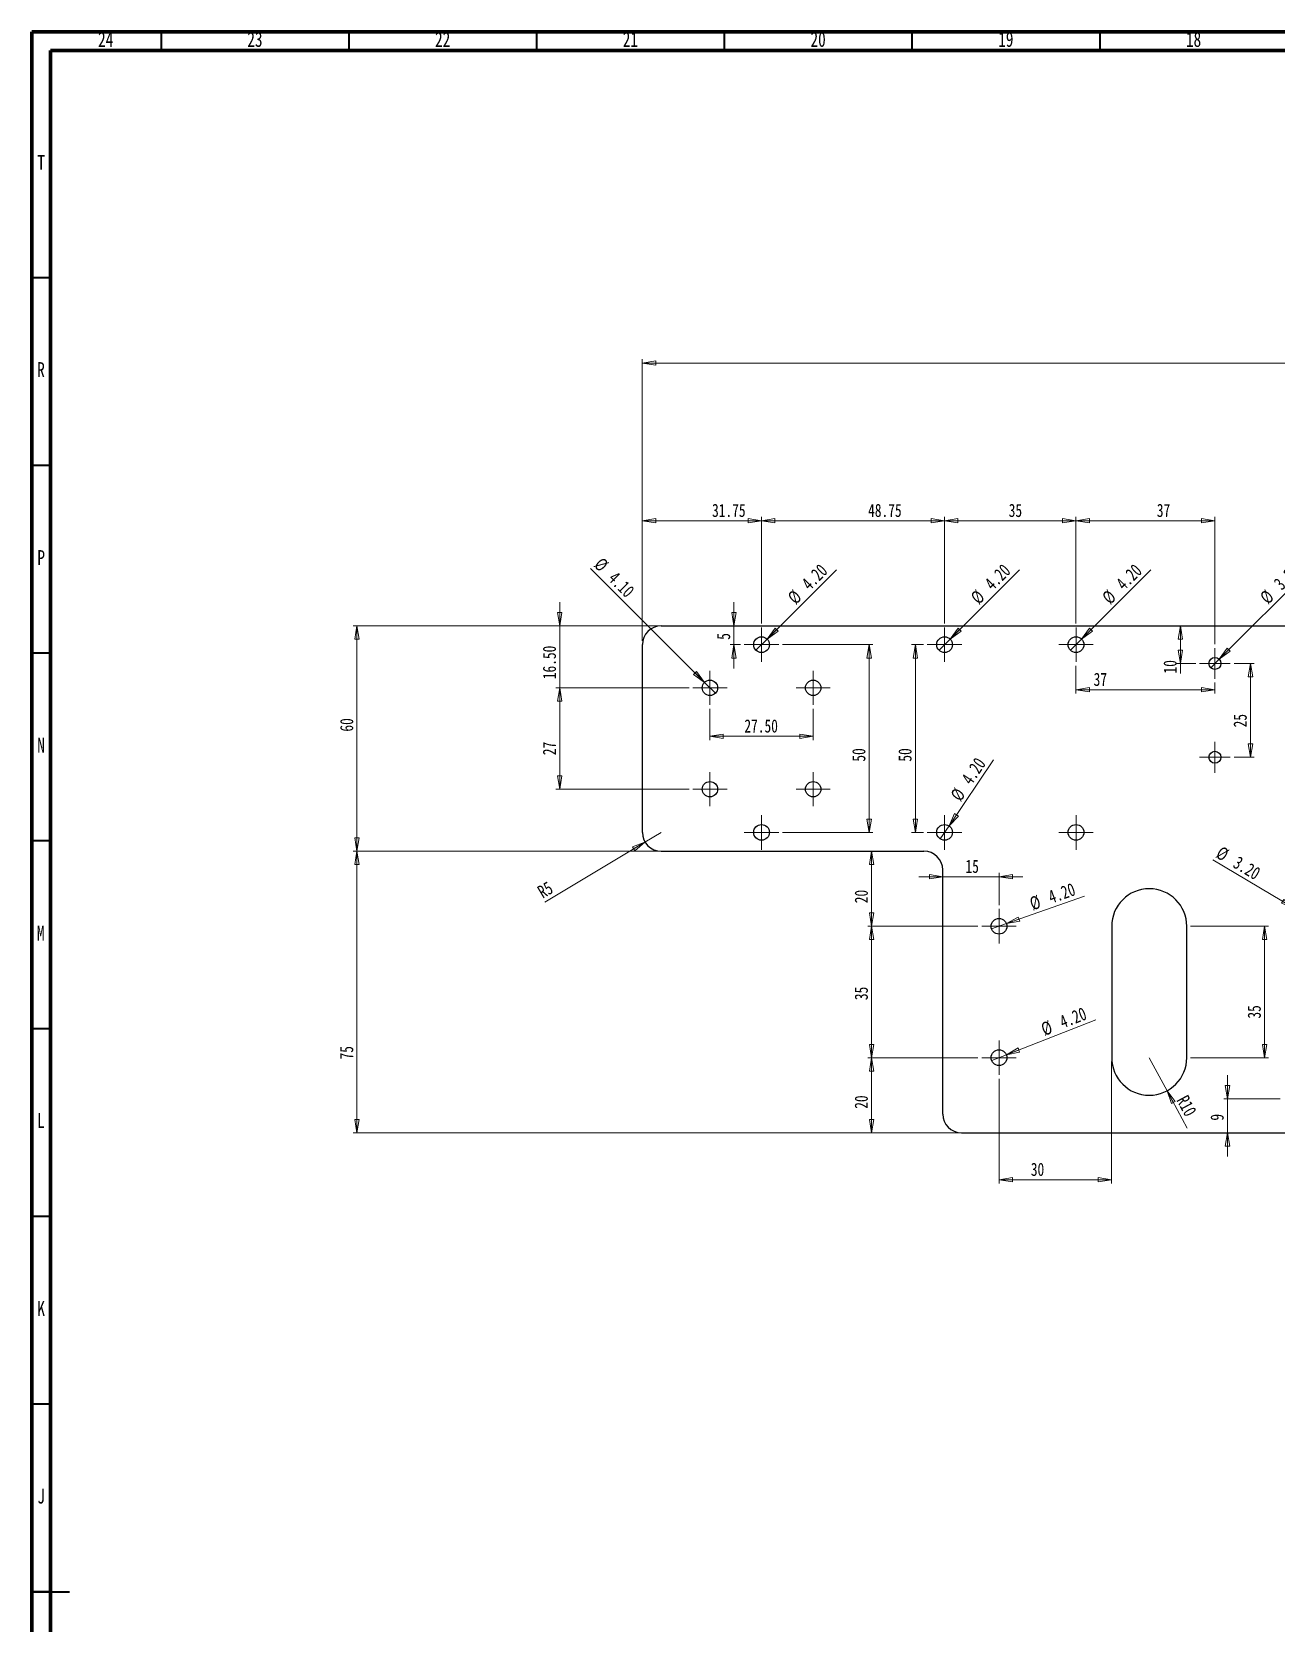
# Model space of a CAD drawing. Header units: millimetres. Extents: x 15 to 1184, y 5 to 836.
# Drawn here: x 15 to 346.4, y 412.2 to 836 of the extents above; entities that cross this region are included whole.
import ezdxf

# ---------------------------------------------------------------- set-up
doc = ezdxf.new("R2010")
doc.units = ezdxf.units.MM
doc.styles.add('SLDTEXTSTYLE0', font='TXT', dxfattribs={"width": 0.75})
doc.dimstyles.new('SLDDIMSTYLE0', dxfattribs={"dimtxt": 3.5, "dimasz": 3.556, "dimexe": 0, "dimexo": 0.0625, "dimgap": 0.875, "dimtad": 1, "dimrnd": 1e-09, "dimzin": 12, "dimdsep": 46, "dimtxsty": 'SLDTEXTSTYLE0', "dimblk1": 'CLOSED', "dimblk2": 'CLOSED', "dimsah": 1, "dimcen": 0.09, "dimadec": 0, "dimazin": 3, "dimtfac": 1, "dimtofl": 0, "dimtmove": 0, "dimatfit": 3, "dimldrblk": 'CLOSED', "dimfxl": 1, "dimfrac": 2, "dimtolj": 1, "dimtzin": 12, "dimarcsym": 0})
doc.dimstyles.new('SLDDIMSTYLE1', dxfattribs={"dimtxt": 3.5, "dimasz": 3.556, "dimexe": 0, "dimexo": 0.0625, "dimgap": 0.875, "dimtad": 1, "dimrnd": 1e-09, "dimzin": 12, "dimdsep": 46, "dimtxsty": 'SLDTEXTSTYLE0', "dimblk1": 'CLOSED', "dimblk2": 'CLOSED', "dimsah": 1, "dimcen": 0.09, "dimadec": 0, "dimazin": 3, "dimtfac": 1, "dimtmove": 0, "dimatfit": 0, "dimldrblk": 'CLOSED', "dimfxl": 1, "dimfrac": 2, "dimtolj": 1, "dimtzin": 12, "dimarcsym": 0})
doc.dimstyles.new('SLDDIMSTYLE2', dxfattribs={"dimtxt": 3.5, "dimasz": 3.556, "dimexe": 0, "dimexo": 0.0625, "dimgap": 0.875, "dimtad": 1, "dimrnd": 1e-09, "dimzin": 4, "dimdsep": 46, "dimtxsty": 'SLDTEXTSTYLE0', "dimblk1": 'NONE', "dimblk2": 'CLOSED', "dimsah": 1, "dimcen": 0, "dimadec": 0, "dimazin": 1, "dimtfac": 1, "dimtmove": 0, "dimatfit": 3, "dimldrblk": 'NONE', "dimfxl": 1, "dimfrac": 2, "dimtolj": 1, "dimtzin": 12, "dimarcsym": 0})
doc.dimstyles.new('SLDDIMSTYLE3', dxfattribs={"dimtxt": 3.5, "dimasz": 3.556, "dimexe": 0, "dimexo": 0.0625, "dimgap": 0.875, "dimtad": 1, "dimrnd": 1e-09, "dimzin": 4, "dimdsep": 46, "dimtxsty": 'SLDTEXTSTYLE0', "dimblk1": 'CLOSED', "dimblk2": 'CLOSED', "dimsah": 1, "dimcen": 0.09, "dimadec": 0, "dimazin": 1, "dimtfac": 1, "dimtmove": 0, "dimatfit": 0, "dimldrblk": 'CLOSED', "dimfxl": 1, "dimfrac": 2, "dimtolj": 1, "dimtzin": 12, "dimarcsym": 0})
doc.dimstyles.new('SLDDIMSTYLE4', dxfattribs={"dimtxt": 3.5, "dimasz": 3.556, "dimexe": 0, "dimexo": 0.0625, "dimgap": 0.875, "dimtad": 1, "dimrnd": 1e-09, "dimzin": 4, "dimdsep": 46, "dimtxsty": 'SLDTEXTSTYLE0', "dimblk1": 'CLOSED', "dimblk2": 'CLOSED', "dimsah": 1, "dimcen": 0.09, "dimadec": 0, "dimazin": 1, "dimtfac": 1, "dimtofl": 0, "dimtmove": 0, "dimatfit": 3, "dimldrblk": 'CLOSED', "dimfxl": 1, "dimfrac": 2, "dimtolj": 1, "dimtzin": 12, "dimarcsym": 0})
doc.dimstyles.new('SLDDIMSTYLE5', dxfattribs={"dimtxt": 3.5, "dimasz": 3.556, "dimexe": 0, "dimexo": 0.0625, "dimgap": 0.875, "dimtad": 1, "dimrnd": 1e-09, "dimzin": 12, "dimdsep": 46, "dimtxsty": 'SLDTEXTSTYLE0', "dimblk1": 'CLOSED', "dimblk2": 'CLOSED', "dimsah": 1, "dimcen": 0, "dimadec": 0, "dimazin": 3, "dimtfac": 1, "dimtofl": 0, "dimtmove": 0, "dimatfit": 3, "dimldrblk": 'CLOSED', "dimfxl": 1, "dimfrac": 2, "dimtolj": 1, "dimtzin": 12, "dimarcsym": 0})

# ---------------------------------------------------------------- blocks, each defined once
blk = doc.blocks.new('_Closed')
at = {"color": 0, "linetype": 'ByBlock', "lineweight": -2}
for p, q in [((-1, 0.166667), (0, 0)), ((-1, 0.166667), (-1, -0.166667)), ((0, 0), (-1, -0.166667)), ((0, 0), (-1, 0))]:
    blk.add_line(p, q, dxfattribs=at)
blk = doc.blocks.new('_D_2')
at = {"color": 7, "linetype": 'Continuous', "lineweight": 18}
for p, q in [((181.6, 677.79), (100.6, 677.79)), ((101.6, 677.79), (101.6, 617.79)), ((181.6, 617.79), (100.6, 617.79))]:
    blk.add_line(p, q, dxfattribs=at)
at = {"color": 7, "linetype": 'Continuous', "lineweight": 18, "xscale": 3.556, "yscale": 3.556}
for p, rotation in [((101.6, 677.79, -1.5), 90), ((101.6, 617.79, -1.5), 270)]:
    blk.add_blockref('_Closed', p, dxfattribs=dict(at, rotation=rotation))
at = {"color": 7, "linetype": 'Continuous', "lineweight": 18, "insert": (97.09, 649.63), "char_height": 3.5, "attachment_point": 1, "rotation": 90, "style": 'SLDTEXTSTYLE0'}
blk.add_mtext('60', dxfattribs=at)
blk = doc.blocks.new('_D_3')
at = {"color": 7, "linetype": 'Continuous', "lineweight": 18}
for p, q in [((177.6, 673.79), (177.6, 748.79)), ((177.6, 747.79), (577.6, 747.79)), ((577.6, 673.79), (577.6, 748.79))]:
    blk.add_line(p, q, dxfattribs=at)
at = {"color": 7, "linetype": 'Continuous', "lineweight": 18, "xscale": 3.556, "yscale": 3.556, "rotation": 180}
blk.add_blockref('_Closed', (177.6, 747.79, -1.5), dxfattribs=at)
at = {"color": 7, "linetype": 'Continuous', "lineweight": 18, "xscale": 3.556, "yscale": 3.556}
blk.add_blockref('_Closed', (577.6, 747.79, -1.5), dxfattribs=at)
at = {"color": 7, "linetype": 'Continuous', "lineweight": 18, "insert": (402.82, 752.3), "char_height": 3.5, "attachment_point": 1, "style": 'SLDTEXTSTYLE0'}
blk.add_mtext('400', dxfattribs=at)
blk = doc.blocks.new('_D_7')
at = {"color": 7, "linetype": 'Continuous', "lineweight": 18}
for p, q in [((201.99, 677.79), (201.99, 684.14)), ((201.99, 672.79), (201.99, 677.79)), ((203.75, 672.79), (200.99, 672.79)), ((201.99, 672.79), (201.99, 666.44))]:
    blk.add_line(p, q, dxfattribs=at)
at = {"color": 7, "linetype": 'Continuous', "lineweight": 18, "xscale": 3.556, "yscale": 3.556}
for p, rotation in [((201.99, 677.79, -1.5), 270), ((201.99, 672.79, -1.5), 90)]:
    blk.add_blockref('_Closed', p, dxfattribs=dict(at, rotation=rotation))
at = {"color": 7, "linetype": 'Continuous', "lineweight": 18, "insert": (197.48, 674.09), "char_height": 3.5, "attachment_point": 1, "rotation": 90, "style": 'SLDTEXTSTYLE0'}
blk.add_mtext('5', dxfattribs=at)
blk = doc.blocks.new('_D_8')
at = {"color": 7, "linetype": 'Continuous', "lineweight": 18}
for q in [(229.29, 692.73), (207.87, 671.31)]:
    blk.add_line((210.84, 674.27), q, dxfattribs=at)
at = {"color": 7, "linetype": 'Continuous', "lineweight": 18, "xscale": 3.556, "yscale": 3.556, "rotation": 225}
blk.add_blockref('_Closed', (210.84, 674.27, -1.5), dxfattribs=at)
at = {"color": 7, "linetype": 'Continuous', "lineweight": 18, "char_height": 3.5, "attachment_point": 1, "rotation": 45, "style": 'SLDTEXTSTYLE0'}
for s, insert in [('4.20', (219.68, 689.54)), ('%%c', (215.98, 685.77))]:
    blk.add_mtext(s, dxfattribs=dict(at, insert=insert))
blk = doc.blocks.new('_None')
blk = doc.blocks.new('_D_9')
at = {"color": 7, "linetype": 'Continuous', "lineweight": 18}
for q in [(278.04, 692.73), (256.62, 671.31)]:
    blk.add_line((259.59, 674.27), q, dxfattribs=at)
at = {"color": 7, "linetype": 'Continuous', "lineweight": 18, "xscale": 3.556, "yscale": 3.556, "rotation": 225}
blk.add_blockref('_Closed', (259.59, 674.27, -1.5), dxfattribs=at)
at = {"color": 7, "linetype": 'Continuous', "lineweight": 18, "char_height": 3.5, "attachment_point": 1, "rotation": 45, "style": 'SLDTEXTSTYLE0'}
for s, insert in [('4.20', (268.43, 689.54)), ('%%c', (264.73, 685.77))]:
    blk.add_mtext(s, dxfattribs=dict(at, insert=insert))
blk = doc.blocks.new('_D_10')
at = {"color": 7, "linetype": 'Continuous', "lineweight": 18}
for q in [(313.04, 692.73), (291.62, 671.31)]:
    blk.add_line((294.59, 674.27), q, dxfattribs=at)
at = {"color": 7, "linetype": 'Continuous', "lineweight": 18, "xscale": 3.556, "yscale": 3.556, "rotation": 225}
blk.add_blockref('_Closed', (294.59, 674.27, -1.5), dxfattribs=at)
at = {"color": 7, "linetype": 'Continuous', "lineweight": 18, "char_height": 3.5, "attachment_point": 1, "rotation": 45, "style": 'SLDTEXTSTYLE0'}
for s, insert in [('4.20', (303.43, 689.54)), ('%%c', (299.73, 685.77))]:
    blk.add_mtext(s, dxfattribs=dict(at, insert=insert))
blk = doc.blocks.new('_D_11')
at = {"color": 7, "linetype": 'Continuous', "lineweight": 18}
for q in [(355.07, 692.76), (328.97, 666.66)]:
    blk.add_line((331.24, 668.92), q, dxfattribs=at)
at = {"color": 7, "linetype": 'Continuous', "lineweight": 18, "xscale": 3.556, "yscale": 3.556, "rotation": 225}
blk.add_blockref('_Closed', (331.24, 668.92, -1.5), dxfattribs=at)
at = {"color": 7, "linetype": 'Continuous', "lineweight": 18, "char_height": 3.5, "attachment_point": 1, "rotation": 45, "style": 'SLDTEXTSTYLE0'}
for s, insert in [('3.20', (345.45, 689.58)), ('%%c', (341.76, 685.81))]:
    blk.add_mtext(s, dxfattribs=dict(at, insert=insert))
blk = doc.blocks.new('_D_12')
at = {"color": 7, "linetype": 'Continuous', "lineweight": 18}
for p, q in [((320.91, 667.79), (320.91, 677.79)), ((325, 667.79), (319.91, 667.79)), ((320.91, 667.79), (320.91, 665.11))]:
    blk.add_line(p, q, dxfattribs=at)
at = {"color": 7, "linetype": 'Continuous', "lineweight": 18, "xscale": 3.556, "yscale": 3.556}
for p, rotation in [((320.91, 677.79, -1.5), 90), ((320.91, 667.79, -1.5), 270)]:
    blk.add_blockref('_Closed', p, dxfattribs=dict(at, rotation=rotation))
at = {"color": 7, "linetype": 'Continuous', "lineweight": 18, "insert": (316.4, 665.11), "char_height": 3.5, "attachment_point": 1, "rotation": 90, "style": 'SLDTEXTSTYLE0'}
blk.add_mtext('10', dxfattribs=at)
blk = doc.blocks.new('_D_13')
at = {"color": 7, "linetype": 'Continuous', "lineweight": 18}
for p, q in [((335.2, 667.79), (340.58, 667.79)), ((339.58, 667.79), (339.58, 642.79)), ((335.2, 642.79), (340.58, 642.79))]:
    blk.add_line(p, q, dxfattribs=at)
at = {"color": 7, "linetype": 'Continuous', "lineweight": 18, "xscale": 3.556, "yscale": 3.556}
for p, rotation in [((339.58, 667.79, -1.5), 90), ((339.58, 642.79, -1.5), 270)]:
    blk.add_blockref('_Closed', p, dxfattribs=dict(at, rotation=rotation))
at = {"color": 7, "linetype": 'Continuous', "lineweight": 18, "insert": (335.07, 650.76), "char_height": 3.5, "attachment_point": 1, "rotation": 90, "style": 'SLDTEXTSTYLE0'}
blk.add_mtext('25', dxfattribs=at)
blk = doc.blocks.new('_D_14')
at = {"color": 7, "linetype": 'Continuous', "lineweight": 18}
for p, q in [((293.1, 667.19), (293.1, 659.79)), ((330.1, 662.69), (330.1, 659.79)), ((330.1, 660.79), (293.1, 660.79))]:
    blk.add_line(p, q, dxfattribs=at)
at = {"color": 7, "linetype": 'Continuous', "lineweight": 18, "xscale": 3.556, "yscale": 3.556, "rotation": 180}
blk.add_blockref('_Closed', (293.1, 660.79, -1.5), dxfattribs=at)
at = {"color": 7, "linetype": 'Continuous', "lineweight": 18, "xscale": 3.556, "yscale": 3.556}
blk.add_blockref('_Closed', (330.1, 660.79, -1.5), dxfattribs=at)
at = {"color": 7, "linetype": 'Continuous', "lineweight": 18, "insert": (297.79, 665.3), "char_height": 3.5, "attachment_point": 1, "style": 'SLDTEXTSTYLE0'}
blk.add_mtext('37', dxfattribs=at)
blk = doc.blocks.new('_D_15')
at = {"color": 7, "linetype": 'Continuous', "lineweight": 18}
for q in [(163.79, 693.1), (197.05, 659.84)]:
    blk.add_line((194.15, 662.74), q, dxfattribs=at)
at = {"color": 7, "linetype": 'Continuous', "lineweight": 18, "xscale": 3.556, "yscale": 3.556, "rotation": 315}
blk.add_blockref('_Closed', (194.15, 662.74, -1.5), dxfattribs=at)
at = {"color": 7, "linetype": 'Continuous', "lineweight": 18, "char_height": 3.5, "attachment_point": 1, "rotation": 315, "style": 'SLDTEXTSTYLE0'}
for s, insert in [('%%c', (166.98, 696.29)), ('4.10', (170.75, 692.59))]:
    blk.add_mtext(s, dxfattribs=dict(at, insert=insert))
blk = doc.blocks.new('_D_16')
at = {"color": 7, "linetype": 'Continuous', "lineweight": 18}
for p, q in [((155.6, 677.79), (155.6, 684.14)), ((181.6, 677.79), (154.6, 677.79)), ((155.6, 661.29), (155.6, 677.79)), ((190.05, 661.29), (154.6, 661.29)), ((155.6, 661.29), (155.6, 654.94))]:
    blk.add_line(p, q, dxfattribs=at)
at = {"color": 7, "linetype": 'Continuous', "lineweight": 18, "xscale": 3.556, "yscale": 3.556}
for p, rotation in [((155.6, 677.79, -1.5), 270), ((155.6, 661.29, -1.5), 90)]:
    blk.add_blockref('_Closed', p, dxfattribs=dict(at, rotation=rotation))
at = {"color": 7, "linetype": 'Continuous', "lineweight": 18, "insert": (151.09, 663.59), "char_height": 3.5, "attachment_point": 1, "rotation": 90, "style": 'SLDTEXTSTYLE0'}
blk.add_mtext('16.50', dxfattribs=at)
blk = doc.blocks.new('_D_17')
at = {"color": 7, "linetype": 'Continuous', "lineweight": 18}
for p, q in [((190.05, 661.29), (154.6, 661.29)), ((155.6, 661.29), (155.6, 634.29)), ((190.05, 634.29), (154.6, 634.29))]:
    blk.add_line(p, q, dxfattribs=at)
at = {"color": 7, "linetype": 'Continuous', "lineweight": 18, "xscale": 3.556, "yscale": 3.556}
for p, rotation in [((155.6, 661.29, -1.5), 90), ((155.6, 634.29, -1.5), 270)]:
    blk.add_blockref('_Closed', p, dxfattribs=dict(at, rotation=rotation))
at = {"color": 7, "linetype": 'Continuous', "lineweight": 18, "insert": (151.09, 643.35), "char_height": 3.5, "attachment_point": 1, "rotation": 90, "style": 'SLDTEXTSTYLE0'}
blk.add_mtext('27', dxfattribs=at)
blk = doc.blocks.new('_D_18')
at = {"color": 7, "linetype": 'Continuous', "lineweight": 18}
for p, q in [((195.6, 655.74), (195.6, 647.38)), ((223.1, 655.74), (223.1, 647.38)), ((195.6, 648.38), (223.1, 648.38))]:
    blk.add_line(p, q, dxfattribs=at)
at = {"color": 7, "linetype": 'Continuous', "lineweight": 18, "xscale": 3.556, "yscale": 3.556, "rotation": 180}
blk.add_blockref('_Closed', (195.6, 648.38, -1.5), dxfattribs=at)
at = {"color": 7, "linetype": 'Continuous', "lineweight": 18, "xscale": 3.556, "yscale": 3.556}
blk.add_blockref('_Closed', (223.1, 648.38, -1.5), dxfattribs=at)
at = {"color": 7, "linetype": 'Continuous', "lineweight": 18, "insert": (204.78, 652.89), "char_height": 3.5, "attachment_point": 1, "style": 'SLDTEXTSTYLE0'}
blk.add_mtext('27.50', dxfattribs=at)
blk = doc.blocks.new('_D_19')
at = {"color": 7, "linetype": 'Continuous', "lineweight": 18}
for p, q in [((209.35, 678.39), (209.35, 706.79)), ((209.35, 705.79), (258.1, 705.79)), ((258.1, 678.39), (258.1, 706.79))]:
    blk.add_line(p, q, dxfattribs=at)
at = {"color": 7, "linetype": 'Continuous', "lineweight": 18, "xscale": 3.556, "yscale": 3.556, "rotation": 180}
blk.add_blockref('_Closed', (209.35, 705.79, -1.5), dxfattribs=at)
at = {"color": 7, "linetype": 'Continuous', "lineweight": 18, "xscale": 3.556, "yscale": 3.556}
blk.add_blockref('_Closed', (258.1, 705.79, -1.5), dxfattribs=at)
at = {"color": 7, "linetype": 'Continuous', "lineweight": 18, "insert": (237.73, 710.3), "char_height": 3.5, "attachment_point": 1, "style": 'SLDTEXTSTYLE0'}
blk.add_mtext('48.75', dxfattribs=at)
blk = doc.blocks.new('_D_20')
at = {"color": 7, "linetype": 'Continuous', "lineweight": 18}
for p, q in [((177.6, 673.79), (177.6, 706.79)), ((177.6, 705.79), (209.35, 705.79)), ((209.35, 678.39), (209.35, 706.79))]:
    blk.add_line(p, q, dxfattribs=at)
at = {"color": 7, "linetype": 'Continuous', "lineweight": 18, "xscale": 3.556, "yscale": 3.556, "rotation": 180}
blk.add_blockref('_Closed', (177.6, 705.79, -1.5), dxfattribs=at)
at = {"color": 7, "linetype": 'Continuous', "lineweight": 18, "xscale": 3.556, "yscale": 3.556}
blk.add_blockref('_Closed', (209.35, 705.79, -1.5), dxfattribs=at)
at = {"color": 7, "linetype": 'Continuous', "lineweight": 18, "insert": (196.17, 710.3), "char_height": 3.5, "attachment_point": 1, "style": 'SLDTEXTSTYLE0'}
blk.add_mtext('31.75', dxfattribs=at)
blk = doc.blocks.new('_D_21')
at = {"color": 7, "linetype": 'Continuous', "lineweight": 18}
for p, q in [((258.1, 678.39), (258.1, 706.79)), ((258.1, 705.79), (293.1, 705.79)), ((293.1, 678.39), (293.1, 706.79))]:
    blk.add_line(p, q, dxfattribs=at)
at = {"color": 7, "linetype": 'Continuous', "lineweight": 18, "xscale": 3.556, "yscale": 3.556, "rotation": 180}
blk.add_blockref('_Closed', (258.1, 705.79, -1.5), dxfattribs=at)
at = {"color": 7, "linetype": 'Continuous', "lineweight": 18, "xscale": 3.556, "yscale": 3.556}
blk.add_blockref('_Closed', (293.1, 705.79, -1.5), dxfattribs=at)
at = {"color": 7, "linetype": 'Continuous', "lineweight": 18, "insert": (275.18, 710.3), "char_height": 3.5, "attachment_point": 1, "style": 'SLDTEXTSTYLE0'}
blk.add_mtext('35', dxfattribs=at)
blk = doc.blocks.new('_D_22')
at = {"color": 7, "linetype": 'Continuous', "lineweight": 18}
for p, q in [((293.1, 678.39), (293.1, 706.79)), ((293.1, 705.79), (330.1, 705.79)), ((330.1, 672.89), (330.1, 706.79))]:
    blk.add_line(p, q, dxfattribs=at)
at = {"color": 7, "linetype": 'Continuous', "lineweight": 18, "xscale": 3.556, "yscale": 3.556, "rotation": 180}
blk.add_blockref('_Closed', (293.1, 705.79, -1.5), dxfattribs=at)
at = {"color": 7, "linetype": 'Continuous', "lineweight": 18, "xscale": 3.556, "yscale": 3.556}
blk.add_blockref('_Closed', (330.1, 705.79, -1.5), dxfattribs=at)
at = {"color": 7, "linetype": 'Continuous', "lineweight": 18, "insert": (314.62, 710.3), "char_height": 3.5, "attachment_point": 1, "style": 'SLDTEXTSTYLE0'}
blk.add_mtext('37', dxfattribs=at)
blk = doc.blocks.new('_D_23')
at = {"color": 7, "linetype": 'Continuous', "lineweight": 18}
for q in [(151.61, 604.24), (182.6, 622.79)]:
    blk.add_line((178.31, 620.22), q, dxfattribs=at)
at = {"color": 7, "linetype": 'Continuous', "lineweight": 18, "xscale": 3.556, "yscale": 3.556, "rotation": 30.8980753905}
blk.add_blockref('_Closed', (178.31, 620.22, -1.5), dxfattribs=at)
at = {"color": 7, "linetype": 'Continuous', "lineweight": 18, "insert": (149.3, 608.1), "char_height": 3.5, "attachment_point": 1, "rotation": 30.8981, "style": 'SLDTEXTSTYLE0'}
blk.add_mtext('R5', dxfattribs=at)
blk = doc.blocks.new('_D_24')
at = {"color": 7, "linetype": 'Continuous', "lineweight": 18}
for q in [(271.17, 642.12), (256.93, 621.05)]:
    blk.add_line((259.28, 624.53), q, dxfattribs=at)
at = {"color": 7, "linetype": 'Continuous', "lineweight": 18, "xscale": 3.556, "yscale": 3.556, "rotation": 235.9418086636}
blk.add_blockref('_Closed', (259.28, 624.53, -1.5), dxfattribs=at)
at = {"color": 7, "linetype": 'Continuous', "lineweight": 18, "char_height": 3.5, "attachment_point": 1, "rotation": 55.9418, "style": 'SLDTEXTSTYLE0'}
for s, insert in [('4.20', (262.35, 637.15)), ('%%c', (259.44, 632.75))]:
    blk.add_mtext(s, dxfattribs=dict(at, insert=insert))
blk = doc.blocks.new('_D_25')
at = {"color": 7, "linetype": 'Continuous', "lineweight": 18}
for p, q in [((252.5, 672.79), (249.31, 672.79)), ((250.31, 672.79), (250.31, 622.79)), ((252.5, 622.79), (249.31, 622.79))]:
    blk.add_line(p, q, dxfattribs=at)
at = {"color": 7, "linetype": 'Continuous', "lineweight": 18, "xscale": 3.556, "yscale": 3.556}
for p, rotation in [((250.31, 672.79, -1.5), 90), ((250.31, 622.79, -1.5), 270)]:
    blk.add_blockref('_Closed', p, dxfattribs=dict(at, rotation=rotation))
at = {"color": 7, "linetype": 'Continuous', "lineweight": 18, "insert": (245.8, 641.63), "char_height": 3.5, "attachment_point": 1, "rotation": 90, "style": 'SLDTEXTSTYLE0'}
blk.add_mtext('50', dxfattribs=at)
blk = doc.blocks.new('_D_26')
at = {"color": 7, "linetype": 'Continuous', "lineweight": 18}
for p, q in [((214.95, 672.79), (239.01, 672.79)), ((238.01, 622.79), (238.01, 672.79)), ((214.95, 622.79), (239.01, 622.79))]:
    blk.add_line(p, q, dxfattribs=at)
at = {"color": 7, "linetype": 'Continuous', "lineweight": 18, "xscale": 3.556, "yscale": 3.556}
for p, rotation in [((238.01, 672.79, -1.5), 90), ((238.01, 622.79, -1.5), 270)]:
    blk.add_blockref('_Closed', p, dxfattribs=dict(at, rotation=rotation))
at = {"color": 7, "linetype": 'Continuous', "lineweight": 18, "insert": (233.5, 641.63), "char_height": 3.5, "attachment_point": 1, "rotation": 90, "style": 'SLDTEXTSTYLE0'}
blk.add_mtext('50', dxfattribs=at)
blk = doc.blocks.new('_D_27')
at = {"color": 7, "linetype": 'Continuous', "lineweight": 18}
for p, q in [((181.6, 617.79), (100.6, 617.79)), ((101.6, 617.79), (101.6, 542.79)), ((261.6, 542.79), (100.6, 542.79))]:
    blk.add_line(p, q, dxfattribs=at)
at = {"color": 7, "linetype": 'Continuous', "lineweight": 18, "xscale": 3.556, "yscale": 3.556}
for p, rotation in [((101.6, 617.79, -1.5), 90), ((101.6, 542.79, -1.5), 270)]:
    blk.add_blockref('_Closed', p, dxfattribs=dict(at, rotation=rotation))
at = {"color": 7, "linetype": 'Continuous', "lineweight": 18, "insert": (97.09, 562.31), "char_height": 3.5, "attachment_point": 1, "rotation": 90, "style": 'SLDTEXTSTYLE0'}
blk.add_mtext('75', dxfattribs=at)
blk = doc.blocks.new('_D_28')
at = {"color": 7, "linetype": 'Continuous', "lineweight": 18}
for p, q in [((257.6, 611), (251.25, 611)), ((272.6, 611), (257.6, 611)), ((272.6, 603.39), (272.6, 612)), ((272.6, 611), (278.95, 611))]:
    blk.add_line(p, q, dxfattribs=at)
at = {"color": 7, "linetype": 'Continuous', "lineweight": 18, "xscale": 3.556, "yscale": 3.556}
blk.add_blockref('_Closed', (257.6, 611, -1.5), dxfattribs=at)
at = {"color": 7, "linetype": 'Continuous', "lineweight": 18, "xscale": 3.556, "yscale": 3.556, "rotation": 180}
blk.add_blockref('_Closed', (272.6, 611, -1.5), dxfattribs=at)
at = {"color": 7, "linetype": 'Continuous', "lineweight": 18, "insert": (263.67, 615.51), "char_height": 3.5, "attachment_point": 1, "style": 'SLDTEXTSTYLE0'}
blk.add_mtext('15', dxfattribs=at)
blk = doc.blocks.new('_D_29')
at = {"color": 7, "linetype": 'Continuous', "lineweight": 18}
for p, q in [((267, 597.79), (237.66, 597.79)), ((238.66, 597.79), (238.66, 562.79)), ((267, 562.79), (237.66, 562.79))]:
    blk.add_line(p, q, dxfattribs=at)
at = {"color": 7, "linetype": 'Continuous', "lineweight": 18, "xscale": 3.556, "yscale": 3.556}
for p, rotation in [((238.66, 597.79, -1.5), 90), ((238.66, 562.79, -1.5), 270)]:
    blk.add_blockref('_Closed', p, dxfattribs=dict(at, rotation=rotation))
at = {"color": 7, "linetype": 'Continuous', "lineweight": 18, "insert": (234.15, 578.12), "char_height": 3.5, "attachment_point": 1, "rotation": 90, "style": 'SLDTEXTSTYLE0'}
blk.add_mtext('35', dxfattribs=at)
blk = doc.blocks.new('_D_30')
at = {"color": 7, "linetype": 'Continuous', "lineweight": 18}
for p, q in [((238.66, 597.79), (238.66, 617.79)), ((267, 597.79), (237.66, 597.79))]:
    blk.add_line(p, q, dxfattribs=at)
at = {"color": 7, "linetype": 'Continuous', "lineweight": 18, "xscale": 3.556, "yscale": 3.556}
for p, rotation in [((238.66, 617.79, -1.5), 90), ((238.66, 597.79, -1.5), 270)]:
    blk.add_blockref('_Closed', p, dxfattribs=dict(at, rotation=rotation))
at = {"color": 7, "linetype": 'Continuous', "lineweight": 18, "insert": (234.15, 603.92), "char_height": 3.5, "attachment_point": 1, "rotation": 90, "style": 'SLDTEXTSTYLE0'}
blk.add_mtext('20', dxfattribs=at)
blk = doc.blocks.new('_D_31')
at = {"color": 7, "linetype": 'Continuous', "lineweight": 18}
for q in [(295.4, 605.84), (270.62, 597.09)]:
    blk.add_line((274.58, 598.49), q, dxfattribs=at)
at = {"color": 7, "linetype": 'Continuous', "lineweight": 18, "xscale": 3.556, "yscale": 3.556, "rotation": 199.4563344184}
blk.add_blockref('_Closed', (274.58, 598.49, -1.5), dxfattribs=at)
at = {"color": 7, "linetype": 'Continuous', "lineweight": 18, "char_height": 3.5, "attachment_point": 1, "rotation": 19.4563, "style": 'SLDTEXTSTYLE0'}
for s, insert in [('%%c', (280.39, 605.29)), ('4.20', (285.35, 607.1))]:
    blk.add_mtext(s, dxfattribs=dict(at, insert=insert))
blk = doc.blocks.new('_D_32')
at = {"color": 7, "linetype": 'Continuous', "lineweight": 18}
for q in [(298.41, 572.84), (270.65, 562.03)]:
    blk.add_line((274.56, 563.55), q, dxfattribs=at)
at = {"color": 7, "linetype": 'Continuous', "lineweight": 18, "xscale": 3.556, "yscale": 3.556, "rotation": 201.2867130792}
blk.add_blockref('_Closed', (274.56, 563.55, -1.5), dxfattribs=at)
at = {"color": 7, "linetype": 'Continuous', "lineweight": 18, "char_height": 3.5, "attachment_point": 1, "rotation": 21.2867, "style": 'SLDTEXTSTYLE0'}
for s, insert in [('%%c', (283.43, 571.82)), ('4.20', (288.33, 573.79))]:
    blk.add_mtext(s, dxfattribs=dict(at, insert=insert))
blk = doc.blocks.new('_D_33')
at = {"color": 7, "linetype": 'Continuous', "lineweight": 18}
for q in [(329.58, 615.46), (353.98, 600.97)]:
    blk.add_line((351.23, 602.61), q, dxfattribs=at)
at = {"color": 7, "linetype": 'Continuous', "lineweight": 18, "xscale": 3.556, "yscale": 3.556, "rotation": 329.3036709666}
blk.add_blockref('_Closed', (351.23, 602.61, -1.5), dxfattribs=at)
at = {"color": 7, "linetype": 'Continuous', "lineweight": 18, "char_height": 3.5, "attachment_point": 1, "rotation": 329.3037, "style": 'SLDTEXTSTYLE0'}
for s, insert in [('%%c', (331.87, 619.31)), ('3.20', (336.44, 616.66))]:
    blk.add_mtext(s, dxfattribs=dict(at, insert=insert))
blk = doc.blocks.new('_D_37')
at = {"color": 7, "linetype": 'Continuous', "lineweight": 18}
for p, q in [((333.44, 551.79), (333.44, 558.14)), ((347.5, 551.79), (332.44, 551.79)), ((333.44, 551.79), (333.44, 542.79)), ((333.44, 542.79), (333.44, 536.44))]:
    blk.add_line(p, q, dxfattribs=at)
at = {"color": 7, "linetype": 'Continuous', "lineweight": 18, "xscale": 3.556, "yscale": 3.556}
for p, rotation in [((333.44, 551.79, -1.5), 270), ((333.44, 542.79, -1.5), 90)]:
    blk.add_blockref('_Closed', p, dxfattribs=dict(at, rotation=rotation))
at = {"color": 7, "linetype": 'Continuous', "lineweight": 18, "insert": (328.93, 546.03), "char_height": 3.5, "attachment_point": 1, "rotation": 90, "style": 'SLDTEXTSTYLE0'}
blk.add_mtext('9', dxfattribs=at)
blk = doc.blocks.new('_D_38')
at = {"color": 7, "linetype": 'Continuous', "lineweight": 18}
for p, q in [((267, 562.79), (237.66, 562.79)), ((238.66, 562.79), (238.66, 542.79)), ((261.6, 542.79), (237.66, 542.79))]:
    blk.add_line(p, q, dxfattribs=at)
at = {"color": 7, "linetype": 'Continuous', "lineweight": 18, "xscale": 3.556, "yscale": 3.556}
for p, rotation in [((238.66, 562.79, -1.5), 90), ((238.66, 542.79, -1.5), 270)]:
    blk.add_blockref('_Closed', p, dxfattribs=dict(at, rotation=rotation))
at = {"color": 7, "linetype": 'Continuous', "lineweight": 18, "insert": (234.15, 549.18), "char_height": 3.5, "attachment_point": 1, "rotation": 90, "style": 'SLDTEXTSTYLE0'}
blk.add_mtext('20', dxfattribs=at)
blk = doc.blocks.new('_D_39')
at = {"color": 7, "linetype": 'Continuous', "lineweight": 18}
for q in [(312.6, 562.79), (322.71, 543.99)]:
    blk.add_line((317.34, 553.98), q, dxfattribs=at)
at = {"color": 7, "linetype": 'Continuous', "lineweight": 18, "xscale": 3.556, "yscale": 3.556, "rotation": 118.2443925184}
blk.add_blockref('_Closed', (317.34, 553.98, -1.5), dxfattribs=at)
at = {"color": 7, "linetype": 'Continuous', "lineweight": 18, "insert": (322.86, 553.16), "char_height": 3.5, "attachment_point": 1, "rotation": 298.2444, "style": 'SLDTEXTSTYLE0'}
blk.add_mtext('R10', dxfattribs=at)
blk = doc.blocks.new('_D_40')
at = {"color": 7, "linetype": 'Continuous', "lineweight": 18}
for p, q in [((323.6, 597.79), (344.33, 597.79)), ((343.33, 562.79), (343.33, 597.79)), ((323.6, 562.79), (344.33, 562.79))]:
    blk.add_line(p, q, dxfattribs=at)
at = {"color": 7, "linetype": 'Continuous', "lineweight": 18, "xscale": 3.556, "yscale": 3.556}
for p, rotation in [((343.33, 597.79, -1.5), 90), ((343.33, 562.79, -1.5), 270)]:
    blk.add_blockref('_Closed', p, dxfattribs=dict(at, rotation=rotation))
at = {"color": 7, "linetype": 'Continuous', "lineweight": 18, "insert": (338.81, 573.2), "char_height": 3.5, "attachment_point": 1, "rotation": 90, "style": 'SLDTEXTSTYLE0'}
blk.add_mtext('35', dxfattribs=at)
blk = doc.blocks.new('_D_41')
at = {"color": 7, "linetype": 'Continuous', "lineweight": 18}
for p, q in [((302.6, 561.79), (302.6, 529.29)), ((272.6, 557.19), (272.6, 529.29)), ((302.6, 530.29), (272.6, 530.29))]:
    blk.add_line(p, q, dxfattribs=at)
at = {"color": 7, "linetype": 'Continuous', "lineweight": 18, "xscale": 3.556, "yscale": 3.556, "rotation": 180}
blk.add_blockref('_Closed', (272.6, 530.29, -1.5), dxfattribs=at)
at = {"color": 7, "linetype": 'Continuous', "lineweight": 18, "xscale": 3.556, "yscale": 3.556}
blk.add_blockref('_Closed', (302.6, 530.29, -1.5), dxfattribs=at)
at = {"color": 7, "linetype": 'Continuous', "lineweight": 18, "insert": (281.07, 534.81), "char_height": 3.5, "attachment_point": 1, "style": 'SLDTEXTSTYLE0'}
blk.add_mtext('30', dxfattribs=at)
blk = doc.blocks.new('SW_CENTERMARKSYMBOL_4')
at = {"color": 0, "linetype": 'Continuous', "lineweight": 0}
for p, q in [((-2.5, 0), (-4.1, 0)), ((0, 0), (-2.5, 0)), ((0, 2.5), (0, 4.1)), ((0, 0), (0, 2.5)), ((0, 0), (0, -2.5)), ((0, 0), (2.5, 0)), ((2.5, 0), (4.1, 0)), ((0, -2.5), (0, -4.1))]:
    blk.add_line(p, q, dxfattribs=at)
blk = doc.blocks.new('SW_CENTERMARKSYMBOL_5')
at = {"color": 0, "linetype": 'Continuous', "lineweight": 0}
for p, q in [((-2.5, 0), (-4.1, 0)), ((0, 0), (-2.5, 0)), ((0, 2.5), (0, 4.1)), ((0, 0), (0, 2.5)), ((0, 0), (0, -2.5)), ((0, 0), (2.5, 0)), ((2.5, 0), (4.1, 0)), ((0, -2.5), (0, -4.1))]:
    blk.add_line(p, q, dxfattribs=at)
blk = doc.blocks.new('SW_CENTERMARKSYMBOL_8')
at = {"color": 0, "linetype": 'Continuous', "lineweight": 0}
for p, q in [((0, 2.5), (0, 4.55)), ((-2.5, 0), (-4.55, 0)), ((0, 0), (-2.5, 0)), ((0, 0), (0, 2.5)), ((0, 0), (0, -2.5)), ((0, 0), (2.5, 0)), ((2.5, 0), (4.55, 0)), ((0, -2.5), (0, -4.55))]:
    blk.add_line(p, q, dxfattribs=at)
blk = doc.blocks.new('SW_CENTERMARKSYMBOL_19')
at = {"color": 0, "linetype": 'Continuous', "lineweight": 0}
for p, q in [((0, 2.5), (0, 4.6)), ((-2.5, 0), (-4.6, 0)), ((0, 0), (-2.5, 0)), ((0, 0), (0, 2.5)), ((0, 0), (0, -2.5)), ((0, 0), (2.5, 0)), ((2.5, 0), (4.6, 0)), ((0, -2.5), (0, -4.6))]:
    blk.add_line(p, q, dxfattribs=at)
blk = doc.blocks.new('SW_CENTERMARKSYMBOL_20')
at = {"color": 0, "linetype": 'Continuous', "lineweight": 0}
for p, q in [((0, 2.5), (0, 4.55)), ((-2.5, 0), (-4.55, 0)), ((0, 0), (-2.5, 0)), ((0, 0), (0, 2.5)), ((0, 0), (0, -2.5)), ((0, 0), (2.5, 0)), ((2.5, 0), (4.55, 0)), ((0, -2.5), (0, -4.55))]:
    blk.add_line(p, q, dxfattribs=at)
blk = doc.blocks.new('SW_CENTERMARKSYMBOL_21')
at = {"color": 0, "linetype": 'Continuous', "lineweight": 0}
for p, q in [((0, 2.5), (0, 4.55)), ((-2.5, 0), (-4.55, 0)), ((0, 0), (-2.5, 0)), ((0, 0), (0, 2.5)), ((0, 0), (0, -2.5)), ((0, 0), (2.5, 0)), ((2.5, 0), (4.55, 0)), ((0, -2.5), (0, -4.55))]:
    blk.add_line(p, q, dxfattribs=at)
blk = doc.blocks.new('SW_CENTERMARKSYMBOL_22')
at = {"color": 0, "linetype": 'Continuous', "lineweight": 0}
for p, q in [((0, 2.5), (0, 4.55)), ((-2.5, 0), (-4.55, 0)), ((0, 0), (-2.5, 0)), ((0, 0), (0, 2.5)), ((0, 0), (0, -2.5)), ((0, 0), (2.5, 0)), ((2.5, 0), (4.55, 0)), ((0, -2.5), (0, -4.55))]:
    blk.add_line(p, q, dxfattribs=at)
blk = doc.blocks.new('SW_CENTERMARKSYMBOL_23')
at = {"color": 0, "linetype": 'Continuous', "lineweight": 0}
for p, q in [((0, 2.5), (0, 4.6)), ((-2.5, 0), (-4.6, 0)), ((0, 0), (-2.5, 0)), ((0, 0), (0, 2.5)), ((0, 0), (0, -2.5)), ((0, 0), (2.5, 0)), ((2.5, 0), (4.6, 0)), ((0, -2.5), (0, -4.6))]:
    blk.add_line(p, q, dxfattribs=at)
blk = doc.blocks.new('SW_CENTERMARKSYMBOL_24')
at = {"color": 0, "linetype": 'Continuous', "lineweight": 0}
for p, q in [((0, 2.5), (0, 4.6)), ((-2.5, 0), (-4.6, 0)), ((0, 0), (-2.5, 0)), ((0, 0), (0, 2.5)), ((0, 0), (0, -2.5)), ((0, 0), (2.5, 0)), ((2.5, 0), (4.6, 0)), ((0, -2.5), (0, -4.6))]:
    blk.add_line(p, q, dxfattribs=at)
blk = doc.blocks.new('SW_CENTERMARKSYMBOL_25')
at = {"color": 0, "linetype": 'Continuous', "lineweight": 0}
for p, q in [((0, 2.5), (0, 4.6)), ((-2.5, 0), (-4.6, 0)), ((0, 0), (-2.5, 0)), ((0, 0), (0, 2.5)), ((0, 0), (0, -2.5)), ((0, 0), (2.5, 0)), ((2.5, 0), (4.6, 0)), ((0, -2.5), (0, -4.6))]:
    blk.add_line(p, q, dxfattribs=at)
blk = doc.blocks.new('SW_CENTERMARKSYMBOL_26')
at = {"color": 0, "linetype": 'Continuous', "lineweight": 0}
for p, q in [((0, 2.5), (0, 4.6)), ((-2.5, 0), (-4.6, 0)), ((0, 0), (-2.5, 0)), ((0, 0), (0, 2.5)), ((0, 0), (0, -2.5)), ((0, 0), (2.5, 0)), ((2.5, 0), (4.6, 0)), ((0, -2.5), (0, -4.6))]:
    blk.add_line(p, q, dxfattribs=at)
blk = doc.blocks.new('SW_CENTERMARKSYMBOL_27')
at = {"color": 0, "linetype": 'Continuous', "lineweight": 0}
for p, q in [((0, 2.5), (0, 4.6)), ((-2.5, 0), (-4.6, 0)), ((0, 0), (-2.5, 0)), ((0, 0), (0, 2.5)), ((0, 0), (0, -2.5)), ((0, 0), (2.5, 0)), ((2.5, 0), (4.6, 0)), ((0, -2.5), (0, -4.6))]:
    blk.add_line(p, q, dxfattribs=at)
blk = doc.blocks.new('SW_CENTERMARKSYMBOL_28')
at = {"color": 0, "linetype": 'Continuous', "lineweight": 0}
for p, q in [((0, 2.5), (0, 4.6)), ((-2.5, 0), (-4.6, 0)), ((0, 0), (-2.5, 0)), ((0, 0), (0, 2.5)), ((0, 0), (0, -2.5)), ((0, 0), (2.5, 0)), ((2.5, 0), (4.6, 0)), ((0, -2.5), (0, -4.6))]:
    blk.add_line(p, q, dxfattribs=at)
blk = doc.blocks.new('SW_CENTERMARKSYMBOL_31')
at = {"color": 0, "linetype": 'Continuous', "lineweight": 0}
for p, q in [((0, 2.5), (0, 4.6)), ((-2.5, 0), (-4.6, 0)), ((0, 0), (-2.5, 0)), ((0, 0), (0, 2.5)), ((0, 0), (0, -2.5)), ((0, 0), (2.5, 0)), ((2.5, 0), (4.6, 0)), ((0, -2.5), (0, -4.6))]:
    blk.add_line(p, q, dxfattribs=at)

msp = doc.modelspace()

# ---------------------------------------------------------------- linework, layer by layer
at = {"color": 7, "linetype": 'Continuous', "lineweight": 70}
for p, q in [((15, 5), (15, 836)), ((15, 836), (1184, 836)), ((20, 10), (20, 831)), ((20, 831), (1179, 831))]:
    msp.add_line(p, q, dxfattribs=at)
at = {"color": 7, "linetype": 'Continuous', "lineweight": 35}
for p, q in [((49.5, 831), (49.5, 836)), ((99.5, 831), (99.5, 836)), ((149.5, 831), (149.5, 836)), ((199.5, 831), (199.5, 836)), ((249.5, 831), (249.5, 836)), ((299.5, 831), (299.5, 836)), ((20, 770.5), (15, 770.5)), ((20, 720.5), (15, 720.5)), ((20, 670.5), (15, 670.5)), ((20, 620.5), (15, 620.5)), ((20, 570.5), (15, 570.5)), ((20, 520.5), (15, 520.5)), ((20, 470.5), (15, 470.5)), ((15, 420.5), (25, 420.5)), ((20, 420.5), (15, 420.5))]:
    msp.add_line(p, q, dxfattribs=at)
at = {"color": 7, "linetype": 'Continuous', "lineweight": 25}
for p, q in [((182.604, 677.79), (572.604, 677.79)), ((177.604, 622.79), (177.604, 672.79)), ((182.604, 617.79), (252.604, 617.79)), ((257.604, 547.79), (257.604, 612.79)), ((302.604, 597.79), (302.604, 562.79)), ((322.604, 562.79), (322.604, 597.79)), ((262.604, 542.79), (492.604, 542.79))]:
    msp.add_line(p, q, dxfattribs=at)
for centre, radius in [((209.354, 672.79), 2.1), ((258.104, 672.79), 2.1), ((293.104, 672.79), 2.1), ((330.104, 667.79), 1.6), ((195.604, 661.29), 2.05), ((223.104, 661.29), 2.05), ((330.104, 642.79), 1.6), ((195.604, 634.29), 2.05), ((223.104, 634.29), 2.05), ((209.354, 622.79), 2.1), ((258.104, 622.79), 2.1), ((293.104, 622.79), 2.1), ((272.604, 597.79), 2.1), ((272.604, 562.79), 2.1)]:
    msp.add_circle(centre, radius, dxfattribs=at)
for centre, radius, start, end in [((182.604, 672.79), 5, 90, 180), ((182.604, 622.79), 5, 180, 270), ((252.604, 612.79), 5, 0, 90), ((312.604, 597.79), 10, 0, 180), ((312.604, 562.79), 10, 180, 0), ((262.604, 547.79), 5, 180, 270)]:
    msp.add_arc(centre, radius, start, end, dxfattribs=at)

# ---------------------------------------------------------------- block references
at = {"color": 7, "linetype": 'Continuous', "lineweight": 0}
for name, p in [('SW_CENTERMARKSYMBOL_24', (209.354, 672.79)), ('SW_CENTERMARKSYMBOL_26', (258.104, 672.79)), ('SW_CENTERMARKSYMBOL_19', (293.104, 672.79)), ('SW_CENTERMARKSYMBOL_4', (330.104, 667.79)), ('SW_CENTERMARKSYMBOL_8', (195.604, 661.29)), ('SW_CENTERMARKSYMBOL_21', (223.104, 661.29)), ('SW_CENTERMARKSYMBOL_5', (330.104, 642.79)), ('SW_CENTERMARKSYMBOL_22', (195.604, 634.29)), ('SW_CENTERMARKSYMBOL_20', (223.104, 634.29)), ('SW_CENTERMARKSYMBOL_23', (209.354, 622.79)), ('SW_CENTERMARKSYMBOL_25', (258.104, 622.79)), ('SW_CENTERMARKSYMBOL_27', (293.104, 622.79)), ('SW_CENTERMARKSYMBOL_28', (272.604, 597.79)), ('SW_CENTERMARKSYMBOL_31', (272.604, 562.79))]:
    msp.add_blockref(name, p, dxfattribs=at)

# ---------------------------------------------------------------- texts
at = {"color": 7, "linetype": 'Continuous', "lineweight": 0, "attachment_point": 2, "style": 'SLDTEXTSTYLE0'}
for s, insert, char_height in [('24', (34.67, 835.968), 3.9688), ('23', (74.42, 835.968), 3.9688), ('22', (124.42, 835.968), 3.9688), ('21', (174.42, 835.968), 3.9688), ('20', (224.42, 835.968), 3.9688), ('19', (274.42, 835.968), 3.9688), ('18', (324.42, 835.968), 3.9688), ('T', (17.488, 803.218), 3.969), ('R', (17.444, 748.024), 3.969), ('P', (17.485, 697.968), 3.969), ('N', (17.464, 648.024), 3.969), ('M', (17.362, 597.968), 3.969), ('L', (17.455, 548.024), 3.969), ('K', (17.489, 497.968), 3.969), ('J', (17.465, 448.024), 3.969)]:
    msp.add_mtext(s, dxfattribs=dict(at, insert=insert, char_height=char_height))

# ---------------------------------------------------------------- dimensions: what is measured, and where the dimension line sits
at = {"color": 7, "linetype": 'Continuous', "lineweight": 18}
for base, p1, p2, dimstyle, picture, middle in [((577.604, 747.79), (177.604, 672.79), (577.604, 672.79), 'SLDDIMSTYLE0', '_D_3', (406.695, 747.79)), ((209.354, 705.79), (177.604, 672.79), (209.354, 677.39), 'SLDDIMSTYLE0', '_D_20', (201.987, 705.79)), ((258.104, 705.79), (209.354, 677.39), (258.104, 677.39), 'SLDDIMSTYLE0', '_D_19', (243.551, 705.79)), ((293.104, 705.79), (258.104, 677.39), (293.104, 677.39), 'SLDDIMSTYLE0', '_D_21', (277.761, 705.79)), ((330.104, 705.79), (293.104, 677.39), (330.104, 671.89), 'SLDDIMSTYLE0', '_D_22', (317.209, 705.79)), ((293.104, 660.79), (330.104, 663.69), (293.104, 668.19), 'SLDDIMSTYLE0', '_D_14', (300.379, 660.79)), ((223.104, 648.375), (195.604, 656.74), (223.104, 656.74), 'SLDDIMSTYLE4', '_D_18', (210.598, 648.375)), ((257.604, 611.003), (272.604, 602.39), (257.604, 612.79), 'SLDDIMSTYLE1', '_D_28', (266.257, 611.003)), ((272.604, 530.294), (302.604, 562.79), (272.604, 558.19), 'SLDDIMSTYLE0', '_D_41', (283.652, 530.294))]:
    dim = msp.add_linear_dim(base=base, p1=p1, p2=p2, dimstyle=dimstyle, dxfattribs=at)
    dim.commit()
    dim.dimension.update_dxf_attribs({"geometry": picture, "text_midpoint": middle, "dimtype": 160})
for p1, p2, picture, middle in [((197.053, 659.84), (194.154, 662.74), '_D_15', (168.785, 688.108)), ((207.869, 671.305), (210.839, 674.275), '_D_8', (224.354, 687.79)), ((256.619, 671.305), (259.589, 674.275), '_D_9', (273.104, 687.79)), ((291.619, 671.305), (294.589, 674.275), '_D_10', (308.104, 687.79)), ((328.972, 666.659), (331.235, 668.921), '_D_11', (350.104, 687.79)), ((256.928, 621.05), (259.28, 624.53), '_D_24', (267.286, 636.374)), ((353.979, 600.973), (351.228, 602.607), '_D_33', (335.575, 611.899)), ((270.624, 597.091), (274.584, 598.489), '_D_31', (288.851, 603.53)), ((270.647, 562.028), (274.56, 563.552), '_D_32', (291.909, 570.312))]:
    dim = msp.add_diameter_dim_2p(p1=p1, p2=p2, dimstyle='SLDDIMSTYLE2', dxfattribs=at)
    dim.commit()
    dim.dimension.update_dxf_attribs({"geometry": picture, "text_midpoint": middle, "dimtype": 163})
for base, p1, p2, dimstyle, picture, middle in [((155.604, 677.79), (191.054, 661.29), (182.604, 677.79), 'SLDDIMSTYLE3', '_D_16', (155.604, 669.408)), ((201.987, 677.79), (204.754, 672.79), (182.604, 677.79), 'SLDDIMSTYLE1', '_D_7', (201.987, 675.381)), ((101.604, 617.79), (182.604, 677.79), (182.604, 617.79), 'SLDDIMSTYLE0', '_D_2', (101.604, 652.213)), ((320.913, 677.79), (326.004, 667.79), (182.604, 677.79), 'SLDDIMSTYLE0', '_D_12', (320.913, 667.698)), ((238.009, 672.79), (213.954, 622.79), (213.954, 672.79), 'SLDDIMSTYLE0', '_D_26', (238.009, 644.218)), ((250.315, 622.79), (253.504, 672.79), (253.504, 622.79), 'SLDDIMSTYLE0', '_D_25', (250.315, 644.218)), ((339.583, 642.79), (334.204, 667.79), (334.204, 642.79), 'SLDDIMSTYLE0', '_D_13', (339.583, 653.346)), ((155.604, 634.29), (191.054, 661.29), (191.054, 634.29), 'SLDDIMSTYLE0', '_D_17', (155.604, 645.941)), ((101.604, 542.79), (182.604, 617.79), (262.604, 542.79), 'SLDDIMSTYLE0', '_D_27', (101.604, 564.894)), ((238.665, 617.79), (268.004, 597.79), (252.604, 617.79), 'SLDDIMSTYLE1', '_D_30', (238.665, 606.505)), ((238.665, 562.79), (268.004, 597.79), (268.004, 562.79), 'SLDDIMSTYLE0', '_D_29', (238.665, 580.707)), ((343.326, 597.79), (322.604, 562.79), (322.604, 597.79), 'SLDDIMSTYLE0', '_D_40', (343.326, 575.79)), ((238.665, 542.79), (268.004, 562.79), (262.604, 542.79), 'SLDDIMSTYLE1', '_D_38', (238.665, 551.77)), ((333.437, 542.79), (348.504, 551.79), (262.604, 542.79), 'SLDDIMSTYLE1', '_D_37', (333.437, 547.322))]:
    dim = msp.add_linear_dim(base=base, p1=p1, p2=p2, angle=90, dimstyle=dimstyle, dxfattribs=at)
    dim.commit()
    dim.dimension.update_dxf_attribs({"geometry": picture, "text_midpoint": middle, "dimtype": 160})
for center, mpoint, picture, middle in [((182.604, 622.79), (178.313, 620.222), '_D_23', (153.835, 605.574)), ((312.604, 562.79), (317.336, 553.981), '_D_39', (320.913, 547.322))]:
    dim = msp.add_radius_dim(center=center, mpoint=mpoint, dimstyle='SLDDIMSTYLE5', dxfattribs=at)
    dim.commit()
    dim.dimension.update_dxf_attribs({"geometry": picture, "text_midpoint": middle, "dimtype": 164})

doc.saveas('drawing.dxf')
